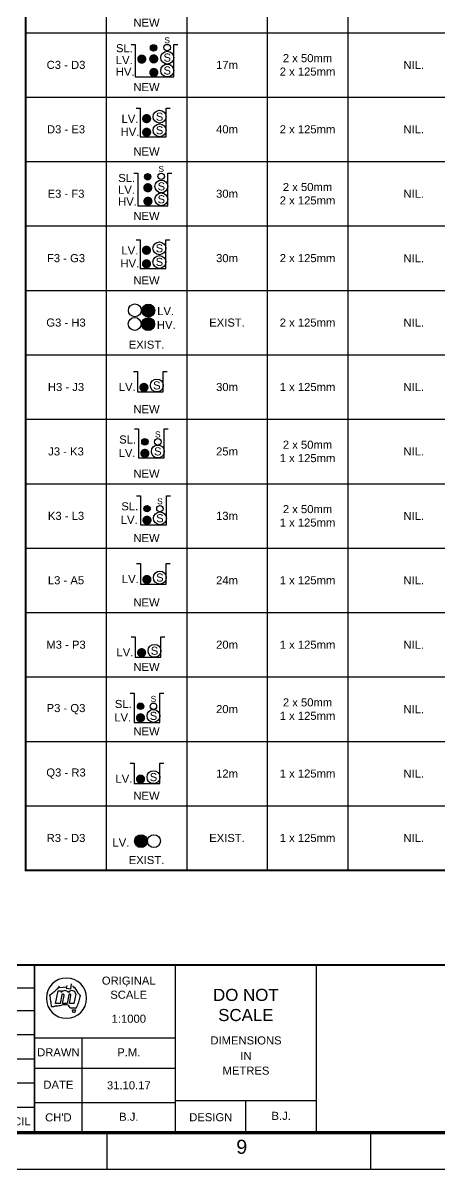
# Paper-space layout 'Retic DUCT SCHED (5)' of a CAD drawing. Header units: metres. Extents: x -9 to 795, y -5 to 571.
# Drawn here: x 503.1 to 606.5, y -5.5 to 279.2 of the extents above; entities that cross this region are included whole.
import ezdxf
from ezdxf.enums import TextEntityAlignment as Align

# ---------------------------------------------------------------- set-up
doc = ezdxf.new("R2010")
doc.units = ezdxf.units.M
doc.header["$LTSCALE"] = 0.7
doc.layers.get('0').update_dxf_attribs({"color": 6})
for name, color, linetype in [('_User Miscellaneous1', 3, 'Continuous'), ('_User Miscellaneous3', 11, 'Continuous'), ('Notes', 7, 'Continuous')]:
    doc.layers.add(name, color=color, linetype=linetype)
doc.layers.add('_User Miscellaneous5', color=7, linetype='Continuous', lineweight=35)
doc.styles.add('ARIAL', font='arial.ttf', dxfattribs={"height": 2})
doc.styles.add('iecISOCP', font='isocp.shx')
doc.styles.get("Standard").update_dxf_attribs({"font": 'arial.ttf'})

# ---------------------------------------------------------------- blocks, each defined once
blk = doc.blocks.new('A1_FRAME_TITLE')
at = {"layer": 'Notes', "color": 7}
for p, q in [((515.12, 5.97), (515.12, 47.62)), ((550.12, 5.97), (550.12, 47.62)), ((585.12, 5.97), (585.12, 47.62)), ((449, 41.97), (515.12, 41.97)), ((537.86, 42.48), (538.05, 42.44)), ((449, 36.33), (515.12, 36.33)), ((449, 30.33), (515.12, 30.33)), ((526.9, 5.97), (526.9, 29.54)), ((449, 24.33), (515.12, 24.33)), ((515.12, 21.97), (550.12, 21.97)), ((449, 18.33), (515.12, 18.33)), ((449, 12.33), (515.12, 12.33)), ((515.12, 13.47), (550.12, 13.47)), ((550.12, 13.97), (585.12, 13.97)), ((567.62, 5.97), (567.62, 13.97))]:
    blk.add_line(p, q, dxfattribs=at)
at = {"layer": 'Notes', "color": 7, "linetype": 'Continuous'}
for p, q in [((515.12, 47.62), (515.12, 5.97)), ((515.12, 41.97), (515.12, 5.97)), ((515.12, 29.54), (550.12, 29.54))]:
    blk.add_line(p, q, dxfattribs=at)
at = {"layer": 'Notes', "color": 4}
for p, q in [((524.11, 41.71), (524.3, 42.96)), ((520.31, 38.09), (520.93, 41.17)), ((520.93, 41.17), (521.67, 41.17)), ((521.32, 42.05), (523.09, 42.16)), ((521.87, 40.17), (521.45, 38.09)), ((521.67, 41.17), (521.72, 40.77)), ((522.02, 38.09), (522.42, 40.06)), ((523.09, 42.52), (522.97, 41.82)), ((522.97, 41.82), (524.11, 41.71)), ((523.58, 40.17), (523.17, 38.09)), ((523.74, 38.09), (524.13, 40.06)), ((525.33, 40.35), (524.88, 38.09)), ((524.94, 42.18), (525.77, 40.9)), ((521.45, 38.09), (520.31, 38.09)), ((523.17, 38.09), (522.02, 38.09)), ((524.88, 38.09), (523.74, 38.09)), ((525.38, 36.89), (523.97, 36.97)), ((523.97, 36.97), (525.38, 36.89)), ((525.38, 36.89), (523.97, 36.97)), ((524.61, 35.89), (524.53, 36.47)), ((524.53, 36.47), (525.26, 36.47)), ((525.05, 35.74), (524.61, 35.89)), ((525.26, 36.47), (525.05, 35.74))]:
    blk.add_line(p, q, dxfattribs=at)
at = {"layer": 'Notes', "linetype": 'Continuous'}
for p, q in [((533.07, 6.01), (533.07, -3.07)), ((598.58, 6.01), (598.58, -3.07))]:
    blk.add_line(p, q, dxfattribs=at)
at = {"layer": 'Notes', "color": 7, "linetype": 'Continuous'}
blk.add_lwpolyline([(-0.04, -3.07), (804.15, -3.07), (804.15, 573.26), (-0.04, 573.26)], close=True, dxfattribs=at)
at = {"layer": 'Notes', "color": 7, "linetype": 'Continuous', "const_width": 0.8}
blk.add_lwpolyline([(9, 5.97), (795.11, 5.97), (795.11, 564.21), (9, 564.21)], close=True, dxfattribs=at)
at = {"layer": 'Notes', "color": 7, "linetype": 'Continuous', "const_width": 0.5, "flags": 128}
blk.add_lwpolyline([(9, 47.62), (795.11, 47.62)], dxfattribs=at)
at = {"layer": 'Notes', "color": 4}
for centre, radius, start, end in [((523.02, 39.37), 5, 0, 180), ((513.17, 49.09), 10.59, 302.5841, 308.1576), ((498.04, 35.61), 21.32, 10.3053, 12.3306), ((513.17, 49.09), 10.59, 308.157, 313.7305), ((515.97, 46.16), 6.54, 313.7309, 319.3045), ((515.97, 46.16), 6.54, 319.3047, 324.8782), ((522.63, 40.21), 1.06, 31.7884, 148.2116), ((522.14, 40.11), 0.28, 348.6911, 168.6911), ((524.37, 40.3), 0.961, 2.5982, 150.8098), ((523.85, 40.11), 0.28, 348.6911, 168.6911), ((549.46, 57.06), 28.87, 210.1483, 211.8601), ((447.77, -10.21), 93.25, 33.1096, 33.2341), ((529.3, 42.96), 4.09, 213.1151, 222.4146), ((526.64, 40.53), 0.484, 222.42, 236.4422), ((526.82, 40.81), 0.815, 236.4359, 244.7422), ((524.71, 40.06), 1.76, 347.8434, 354.1409), ((524.86, 40.04), 1.61, 354.1436, 1.0342), ((523.02, 39.37), 5, 180, 0), ((498.04, 35.61), 21.32, 8.2795, 10.3048), ((499.34, 35.8), 20.01, 6.2539, 8.2792), ((499.34, 35.8), 20.01, 4.2291, 6.2543), ((519.48, 39.42), 2.15, 265.1734, 270.0504), ((519.48, 39.51), 2.24, 270.0438, 274.7322), ((519.4, 40.42), 3.15, 274.7358, 283.0812), ((521.23, 32.55), 4.93, 97.7419, 103.0814), ((517.51, 59.88), 22.65, 277.7418, 280.8825), ((522.66, 33.09), 4.63, 85.4613, 100.8824), ((522.96, 36.78), 0.924, 46.5875, 85.4612), ((522.11, 35.89), 2.16, 30.1885, 46.5879), ((524.94, 37.41), 0.675, 321.0838, 331.5982), ((518.77, 40.74), 7.69, 331.5942, 341.8897), ((513.45, 42.48), 13.29, 341.8901, 347.8434), ((524.88, 37.45), 0.75, 311.6083, 321.0792)]:
    blk.add_arc(centre, radius, start, end, dxfattribs=at)
at = {"insert": (538.51, 17.72), "char_height": 2, "attachment_point": 5, "style": 'ARIAL'}
blk.add_mtext_dynamic_manual_height_columns('31.10.17', width=23.2209, gutter_width=10, heights=[0], dxfattribs=at)
at = {"layer": 'Notes', "color": 7, "style": 'ARIAL'}
for s, p in [('ORIGINAL', (538.49, 42.73)), ('SCALE', (538.49, 39.23)), ('DIMENSIONS', (567.62, 27.88)), ('DRAWN', (521.01, 24.93)), ('IN', (567.62, 24.04)), ('METRES', (567.62, 20.38)), ('DATE', (521.01, 16.88)), ("CH'D", (521.01, 8.77)), ('DESIGN', (558.87, 8.81))]:
    blk.add_text(s, height=2, dxfattribs=at).set_placement(p, align=Align.CENTER)
blk.add_text('9', height=3.5, dxfattribs=at).set_placement((565.21, 0.72))
at = {"layer": 'Notes', "color": 7, "insert": (567.59, 37.67), "char_height": 3, "width": 29.1, "attachment_point": 5, "style": 'ARIAL'}
blk.add_mtext('DO NOT SCALE', dxfattribs=at)
at = {"layer": 'Notes', "color": 7}
blk.add_attdef('EPD_REF_NO', text='', height=5, dxfattribs=at).set_placement((760.12, 52.77), align=Align.CENTER)
at = {"layer": 'Notes', "color": 3, "style": 'iecISOCP', "flags": 8}
blk.add_attdef('VERSION_NO', text='', height=2.5, rotation=90, dxfattribs=at).set_placement((272.82, 44.54), align=Align.MIDDLE_CENTER)
at = {"layer": 'Notes', "color": 7, "style": 'ARIAL'}
for tag, p in [('CAP_NO', (483.94, 43.46)), ('IE_NUM', (483.8, 37.81)), ('REF_No_1', (306, 32.31)), ('REF_1', (327.55, 32.31)), ('HV_SWITCH', (484.22, 32.16)), ('GEN_WO', (412.46, 31.76)), ('REF_No_2', (306, 26.31)), ('REF_2', (327.55, 26.31)), ('OH_WO', (412.46, 25.81)), ('UBD_REF', (483.8, 25.83)), ('REF_No_3', (306, 20.31)), ('REF_3', (327.55, 20.31)), ('UG_WO', (412.46, 20.05)), ('GIS_MAP_No', (483.8, 20.04)), ('REF_No_4', (306, 14.31)), ('REF_4', (327.55, 14.31)), ('SUB_WO', (412.46, 13.81)), ('HV_OP_DIAG', (484.08, 14.2)), ('LGA', (483.7, 7.78))]:
    blk.add_attdef(tag, p, '', height=2, dxfattribs=at)
at = {"layer": 'Notes', "color": 7, "style": 'ARIAL', "width": 1.1}
for tag, p in [('T1', (655.13, 39.47)), ('T2', (655.13, 34.35)), ('T3', (655.13, 28.92)), ('T4', (655.13, 23.66)), ('T5', (655.13, 18.23)), ('T6', (655.13, 12.97))]:
    blk.add_attdef(tag, text='', height=3.5, dxfattribs=at).set_placement(p, align=Align.CENTER)
at = {"layer": 'Notes', "color": 7, "style": 'ARIAL'}
for tag, height, p in [('scale', 2, (538.51, 33.27)), ('DRAWN', 2, (538.51, 24.93)), ('REV', 5, (790.81, 17.1)), ('CHD', 2, (538.51, 8.93)), ('DESIGN', 2, (576.37, 9.15))]:
    blk.add_attdef(tag, text='', height=height, dxfattribs=at).set_placement(p, align=Align.CENTER)
blk.add_attdef('NUM', text='', height=7, dxfattribs=at).set_placement((763.12, 20.12), align=Align.MIDDLE_CENTER)
for tag, p in [('NS', (762.87, 8.12)), ('SHTS', (774.68, 8.12))]:
    blk.add_attdef(tag, text='', height=2, dxfattribs=at).set_placement(p, align=Align.MIDDLE)
at = {"layer": 'Notes', "style": 'iecISOCP'}
blk.add_attdef('ExportID', (9.02, 2.35), '', height=2.5, dxfattribs=at)
at = {"layer": 'Notes', "style": 'iecISOCP', "flags": 1}
for tag, p in [('ProjectType', (14.12, -26.84)), ('ProjectNumber', (23.5, -26.86)), ('DrawingNumber', (35.46, -26.85)), ('ProjectDescription', (47.51, -26.87)), ('ExportDate', (60.23, -26.83)), ('ExportUserName', (69.1, -26.84)), ('DesignerCompanyName', (81.43, -26.84)), ('ExportAreaOfInterest', (97.04, -26.86)), ('GIS_SUCCESS', (111.94, -26.82)), ('CAD_SUCCESS', (121.73, -26.83)), ('DEPOTCODE', (132.05, -26.92)), ('ExportCategories', (140.02, -26.84)), ('Comments', (154.33, -26.93)), ('EPD_-_VERSION_1.5', (161.74, -26.93))]:
    blk.add_attdef(tag, p, '', height=1, dxfattribs=at)
blk = doc.blocks.new('*T214')
at = {"layer": '_User Miscellaneous5', "color": 0, "linetype": 'ByBlock', "lineweight": -2, "transparency": 16777216}
for p, q in [((0, 0), (202.4, 0)), ((0, 0), (0, -488.65)), ((202.4, 0), (202.4, -488.65)), ((0, -16.21), (202.4, -16.21)), ((20, -16.21), (20, -488.65)), ((40, -16.21), (40, -488.65)), ((60, -16.21), (60, -488.65)), ((80, -16.21), (80, -488.65)), ((112.77, -16.21), (112.77, -488.65)), ((145.35, -16.21), (145.35, -488.65)), ((170.35, -16.21), (170.35, -488.65)), ((0, -24.65), (202.4, -24.65)), ((0, -40.65), (202.4, -40.65)), ((0, -56.65), (202.4, -56.65)), ((0, -72.65), (202.4, -72.65)), ((0, -88.65), (202.4, -88.65)), ((0, -104.65), (202.4, -104.65)), ((0, -120.65), (202.4, -120.65)), ((0, -136.65), (202.4, -136.65)), ((0, -152.65), (202.4, -152.65)), ((0, -168.65), (202.4, -168.65)), ((0, -184.65), (202.4, -184.65)), ((0, -200.65), (202.4, -200.65)), ((0, -216.65), (202.4, -216.65)), ((0, -232.65), (202.4, -232.65)), ((0, -248.65), (202.4, -248.65)), ((0, -264.65), (202.4, -264.65)), ((0, -280.65), (202.4, -280.65)), ((0, -296.65), (202.4, -296.65)), ((0, -312.65), (202.4, -312.65)), ((0, -328.65), (202.4, -328.65)), ((0, -344.65), (202.4, -344.65)), ((0, -360.65), (202.4, -360.65)), ((0, -376.65), (202.4, -376.65)), ((0, -392.65), (202.4, -392.65)), ((0, -408.65), (202.4, -408.65)), ((0, -424.65), (202.4, -424.65)), ((0, -440.65), (202.4, -440.65)), ((0, -456.65), (202.4, -456.65)), ((0, -472.65), (202.4, -472.65)), ((0, -488.65), (202.4, -488.65))]:
    blk.add_line(p, q, dxfattribs=at)
at = {"layer": '_User Miscellaneous5', "color": 7, "transparency": 16777216}
for s, insert, char_height, width, attachment_point in [('PVC DUCT SCHEDULE\\PNOTE - ALL TRENCH SECTIONS ARE TO BE READ & VIEWED FROM NODE TO NODE AS\\PNOMINATED.', (101.2, -8.11), 3, 199.4036, 5), ('E.E REIMBURSEMENT RATE PER METRE', (129.06, -20.43), 2, 29.5818, 5), ('LOCATION', (10, -20.43), 2, 17, 5), ('DUCT\\PCONFIG.', (30, -20.43), 2, 17, 5), ('ROUTE\\PLENGTH', (50, -20.43), 2, 17, 5), ('CUSTOMER\\PFUNDED', (70, -20.43), 2, 17, 5), ('E.E  FUNDED ', (96.38, -20.43), 2, 29.7654, 5), ('ENDEAVOUR\\PREIMBURSED', (157.85, -20.43), 2, 22, 5), ('E.E EXISTING DUCT\\PUSAGE CHARGE', (186.38, -20.43), 2, 29.0564, 5), ('L2 - M2', (10, -32.65), 2, 14, 5), ('52m', (50, -32.65), 2, 14, 5), ('2 x 125mm', (70, -32.65), 2, 14, 5), ('NIL.', (96.38, -32.65), 2, 26.7654, 5), ('NIL.', (129.06, -32.65), 2, 26.5818, 5), ('NIL', (157.85, -32.65), 2, 19, 5), ('NIL', (186.38, -32.65), 2, 26.0564, 5), ('NEW', (30, -39.15), 2, 14, 8), ('M2 - N2', (10, -48.65), 2, 14, 5), ('10m', (50, -48.65), 2, 14, 5), ('2 x 50mm\\P2 x 125mm', (70, -48.65), 2, 14, 5), ('NIL.', (96.38, -48.65), 2, 26.7654, 5), ('NIL.', (129.06, -48.65), 2, 26.5818, 5), ('NIL', (157.85, -48.65), 2, 19, 5), ('NIL', (186.38, -48.65), 2, 26.0564, 5), ('NEW', (30, -55.15), 2, 14, 8), ('N2 - P2', (10, -64.65), 2, 14, 5), ('20m', (50, -64.65), 2, 14, 5), ('2 x 125mm', (70, -64.65), 2, 14, 5), ('NIL.', (96.38, -64.65), 2, 26.7654, 5), ('NIL.', (129.06, -64.65), 2, 26.5818, 5), ('NIL', (157.85, -64.65), 2, 19, 5), ('NIL', (186.38, -64.65), 2, 26.0564, 5), ('NEW', (30, -71.15), 2, 14, 8), ('P2 - Q2', (10, -80.65), 2, 14, 5), ('22m', (50, -80.65), 2, 14, 5), ('2 x 50mm\\P2 x 125mm', (70, -80.65), 2, 14, 5), ('NIL.', (96.38, -80.65), 2, 26.7654, 5), ('NIL.', (129.06, -80.65), 2, 26.5818, 5), ('NIL', (157.85, -80.65), 2, 19, 5), ('NIL', (186.38, -80.65), 2, 26.0564, 5), ('NEW', (30, -87.15), 2, 14, 8), ('Q2 - R2', (10, -96.65), 2, 14, 5), ('43m', (50, -96.65), 2, 14, 5), ('2 x 125mm', (70, -96.65), 2, 14, 5), ('NIL.', (96.38, -96.65), 2, 26.7654, 5), ('NIL.', (129.06, -96.65), 2, 26.5818, 5), ('NIL', (157.85, -96.65), 2, 19, 5), ('NIL', (186.38, -96.65), 2, 26.0564, 5), ('NEW', (30, -103.15), 2, 14, 8), ('2 x 50mm\\P2 x 125mm', (70, -112.65), 2, 14, 5), ('R2 - S2', (10, -112.65), 2, 14, 5), ('20m', (50, -112.65), 2, 14, 5), ('NIL.', (96.38, -112.65), 2, 26.7654, 5), ('NIL.', (129.06, -112.65), 2, 26.5818, 5), ('NIL', (157.85, -112.65), 2, 19, 5), ('NIL', (186.38, -112.65), 2, 26.0564, 5), ('NEW', (30, -119.15), 2, 14, 8), ('S2 - T2', (10, -128.65), 2, 14, 5), ('50m', (50, -128.65), 2, 14, 5), ('2 x 125mm', (70, -128.65), 2, 14, 5), ('NIL.', (96.38, -128.65), 2, 26.7654, 5), ('NIL.', (129.06, -128.65), 2, 26.5818, 5), ('NIL', (157.85, -128.65), 2, 19, 5), ('NIL', (186.38, -128.65), 2, 26.0564, 5), ('NEW', (30, -135.15), 2, 14, 8), ('2 x 50mm\\P2 x 125mm', (70, -144.65), 2, 14, 5), ('T2 - U2', (10, -144.65), 2, 14, 5), ('42m', (50, -144.65), 2, 14, 5), ('NIL.', (96.38, -144.65), 2, 26.7654, 5), ('NIL.', (129.06, -144.65), 2, 26.5818, 5), ('NIL', (157.85, -144.65), 2, 19, 5), ('NIL', (186.38, -144.65), 2, 26.0564, 5), ('NEW', (30, -151.15), 2, 14, 8), ('U2 - V2', (10, -160.65), 2, 14, 5), ('15m', (50, -160.65), 2, 14, 5), ('2 x 125mm', (70, -160.65), 2, 14, 5), ('NIL.', (96.38, -160.65), 2, 26.7654, 5), ('NIL.', (129.06, -160.65), 2, 26.5818, 5), ('NIL', (157.85, -160.65), 2, 19, 5), ('NIL', (186.38, -160.65), 2, 26.0564, 5), ('NEW', (30, -167.15), 2, 14, 8), ('V2 - W2', (10, -176.65), 2, 14, 5), ('45m', (50, -176.65), 2, 14, 5), ('2 x 125mm', (70, -176.65), 2, 14, 5), ('NIL.', (96.38, -176.65), 2, 26.7654, 5), ('NIL.', (129.06, -176.65), 2, 26.5818, 5), ('NIL', (157.85, -176.65), 2, 19, 5), ('NIL', (186.38, -176.65), 2, 26.0564, 5), ('NEW', (30, -183.15), 2, 14, 8), ('2 x 50mm\\P2 x 125mm', (70, -192.65), 2, 14, 5), ('W2 - X2', (10, -192.65), 2, 14, 5), ('20m', (50, -192.65), 2, 14, 5), ('NIL.', (96.38, -192.65), 2, 26.7654, 5), ('NIL.', (129.06, -192.65), 2, 26.5818, 5), ('NIL', (157.85, -192.65), 2, 19, 5), ('NIL', (186.38, -192.65), 2, 26.0564, 5), ('NEW', (30, -199.15), 2, 14, 8), ('X2 - Y2', (10, -208.65), 2, 14, 5), ('20m', (50, -208.65), 2, 14, 5), ('2 x 125mm', (70, -208.65), 2, 14, 5), ('NIL.', (96.38, -208.65), 2, 26.7654, 5), ('NIL.', (129.06, -208.65), 2, 26.5818, 5), ('NIL', (157.85, -208.65), 2, 19, 5), ('NIL', (186.38, -208.65), 2, 26.0564, 5), ('NEW', (30, -215.15), 2, 14, 8), ('2 x 50mm\\P2 x 125mm', (70, -224.65), 2, 14, 5), ('Y2 - Z2', (10, -224.65), 2, 14, 5), ('18m', (50, -224.65), 2, 14, 5), ('NIL.', (96.38, -224.65), 2, 26.7654, 5), ('NIL.', (129.06, -224.65), 2, 26.5818, 5), ('NIL', (157.85, -224.65), 2, 19, 5), ('NIL', (186.38, -224.65), 2, 26.0564, 5), ('NEW', (30, -231.15), 2, 14, 8), ('Z2 - A3', (10, -240.65), 2, 14, 5), ('45m', (50, -240.65), 2, 14, 5), ('2 x 125mm', (70, -240.65), 2, 14, 5), ('NIL.', (96.38, -240.65), 2, 26.7654, 5), ('NIL.', (129.06, -240.65), 2, 26.5818, 5), ('NIL', (157.85, -240.65), 2, 19, 5), ('NIL', (186.38, -240.65), 2, 26.0564, 5), ('NEW', (30, -247.15), 2, 14, 8), ('NIL.\\PDEV. INSTALLED\\PUNDER CIVIL WORKS', (186.38, -256.65), 2, 26.0564, 5), ('A3 - B3', (10, -256.65), 2, 14, 5), ('EXIST.', (50, -256.65), 2, 14, 5), ('2 x 125mm', (70, -256.65), 2, 14, 5), ('NIL.', (96.38, -256.65), 2, 26.7654, 5), ('NIL.', (129.06, -256.65), 2, 26.5818, 5), ('NIL', (157.85, -256.65), 2, 19, 5), ('EXIST.', (30, -263.15), 2, 14, 8), ('B3 - C3', (10, -272.65), 2, 14, 5), ('30m', (50, -272.65), 2, 14, 5), ('2 x 125mm', (70, -272.65), 2, 14, 5), ('NIL.', (96.38, -272.65), 2, 26.7654, 5), ('NIL.', (129.06, -272.65), 2, 26.5818, 5), ('NIL', (157.85, -272.65), 2, 19, 5), ('NIL', (186.38, -272.65), 2, 26.0564, 5), ('NEW', (30, -279.15), 2, 14, 8), ('2 x 50mm\\P2 x 125mm', (70, -288.65), 2, 14, 5), ('C3 - D3', (10, -288.65), 2, 14, 5), ('17m', (50, -288.65), 2, 14, 5), ('NIL.', (96.38, -288.65), 2, 26.7654, 5), ('NIL.', (129.06, -288.65), 2, 26.5818, 5), ('NIL', (157.85, -288.65), 2, 19, 5), ('NIL', (186.38, -288.65), 2, 26.0564, 5), ('NEW', (30, -295.15), 2, 14, 8), ('D3 - E3', (10, -304.65), 2, 14, 5), ('40m', (50, -304.65), 2, 14, 5), ('2 x 125mm', (70, -304.65), 2, 14, 5), ('NIL.', (96.38, -304.65), 2, 26.7654, 5), ('NIL.', (129.06, -304.65), 2, 26.5818, 5), ('NIL', (157.85, -304.65), 2, 19, 5), ('NIL', (186.38, -304.65), 2, 26.0564, 5), ('NEW', (30, -311.15), 2, 14, 8), ('2 x 50mm\\P2 x 125mm', (70, -320.65), 2, 14, 5), ('E3 - F3', (10, -320.65), 2, 14, 5), ('30m', (50, -320.65), 2, 14, 5), ('NIL.', (96.38, -320.65), 2, 26.7654, 5), ('NIL.', (129.06, -320.65), 2, 26.5818, 5), ('NIL', (157.85, -320.65), 2, 19, 5), ('NIL', (186.38, -320.65), 2, 26.0564, 5), ('NEW', (30, -327.15), 2, 14, 8), ('F3 - G3', (10, -336.65), 2, 14, 5), ('30m', (50, -336.65), 2, 14, 5), ('2 x 125mm', (70, -336.65), 2, 14, 5), ('NIL.', (96.38, -336.65), 2, 26.7654, 5), ('NIL.', (129.06, -336.65), 2, 26.5818, 5), ('NIL', (157.85, -336.65), 2, 19, 5), ('NIL', (186.38, -336.65), 2, 26.0564, 5), ('NEW', (30, -343.15), 2, 14, 8), ('NIL.\\PDEV. INSTALLED\\PUNDER CIVIL WORKS', (186.38, -352.65), 2, 26.0564, 5), ('G3 - H3', (10, -352.65), 2, 14, 5), ('EXIST.', (50, -352.65), 2, 14, 5), ('2 x 125mm', (70, -352.65), 2, 14, 5), ('NIL.', (96.38, -352.65), 2, 26.7654, 5), ('NIL.', (129.06, -352.65), 2, 26.5818, 5), ('NIL', (157.85, -352.65), 2, 19, 5), ('EXIST.', (30, -359.15), 2, 14, 8), ('H3 - J3', (10, -368.65), 2, 14, 5), ('30m', (50, -368.65), 2, 14, 5), ('1 x 125mm', (70, -368.65), 2, 14, 5), ('NIL.', (96.38, -368.65), 2, 26.7654, 5), ('NIL.', (129.06, -368.65), 2, 26.5818, 5), ('NIL', (157.85, -368.65), 2, 19, 5), ('NIL', (186.38, -368.65), 2, 26.0564, 5), ('NEW', (30, -375.15), 2, 14, 8), ('J3 - K3', (10, -384.65), 2, 14, 5), ('25m', (50, -384.65), 2, 14, 5), ('2 x 50mm\\P1 x 125mm', (70, -384.65), 2, 14, 5), ('NIL.', (96.38, -384.65), 2, 26.7654, 5), ('NIL.', (129.06, -384.65), 2, 26.5818, 5), ('NIL', (157.85, -384.65), 2, 19, 5), ('NIL', (186.38, -384.65), 2, 26.0564, 5), ('NEW', (30, -391.15), 2, 14, 8), ('2 x 50mm\\P1 x 125mm', (70, -400.65), 2, 14, 5), ('K3 - L3', (10, -400.65), 2, 14, 5), ('13m', (50, -400.65), 2, 14, 5), ('NIL.', (96.38, -400.65), 2, 26.7654, 5), ('NIL.', (129.06, -400.65), 2, 26.5818, 5), ('NIL', (157.85, -400.65), 2, 19, 5), ('NIL', (186.38, -400.65), 2, 26.0564, 5), ('NEW', (30, -407.15), 2, 14, 8), ('L3 - A5', (10, -416.65), 2, 14, 5), ('24m', (50, -416.65), 2, 14, 5), ('1 x 125mm', (70, -416.65), 2, 14, 5), ('NIL.', (96.38, -416.65), 2, 26.7654, 5), ('NIL.', (129.06, -416.65), 2, 26.5818, 5), ('NIL', (157.85, -416.65), 2, 19, 5), ('NIL', (186.38, -416.65), 2, 26.0564, 5), ('NEW', (30, -423.15), 2, 14, 8), ('M3 - P3', (10, -432.65), 2, 14, 5), ('20m', (50, -432.65), 2, 14, 5), ('1 x 125mm', (70, -432.65), 2, 14, 5), ('NIL.', (96.38, -432.65), 2, 26.7654, 5), ('NIL.', (129.06, -432.65), 2, 26.5818, 5), ('NIL', (157.85, -432.65), 2, 19, 5), ('NIL', (186.38, -432.65), 2, 26.0564, 5), ('NEW', (30, -439.15), 2, 14, 8), ('2 x 50mm\\P1 x 125mm', (70, -448.65), 2, 14, 5), ('P3 - Q3', (10, -448.65), 2, 14, 5), ('20m', (50, -448.65), 2, 14, 5), ('NIL.', (96.38, -448.65), 2, 26.7654, 5), ('NIL.', (129.06, -448.65), 2, 26.5818, 5), ('NIL', (157.85, -448.65), 2, 19, 5), ('NIL', (186.38, -448.65), 2, 26.0564, 5), ('NEW', (30, -455.15), 2, 14, 8), ('Q3 - R3', (10, -464.65), 2, 14, 5), ('12m', (50, -464.65), 2, 14, 5), ('1 x 125mm', (70, -464.65), 2, 14, 5), ('NIL.', (96.38, -464.65), 2, 26.7654, 5), ('NIL.', (129.06, -464.65), 2, 26.5818, 5), ('NIL', (157.85, -464.65), 2, 19, 5), ('NIL', (186.38, -464.65), 2, 26.0564, 5), ('NEW', (30, -471.15), 2, 14, 8), ('NIL.\\PDEV. INSTALLED\\PUNDER CIVIL WORKS', (186.38, -480.65), 2, 26.0564, 5), ('R3 - D3', (10, -480.65), 2, 14, 5), ('EXIST.', (50, -480.65), 2, 14, 5), ('1 x 125mm', (70, -480.65), 2, 14, 5), ('NIL.', (96.38, -480.65), 2, 26.7654, 5), ('NIL.', (129.06, -480.65), 2, 26.5818, 5), ('NIL', (157.85, -480.65), 2, 19, 5), ('EXIST.', (30, -487.15), 2, 14, 8)]:
    blk.add_mtext(s, dxfattribs=dict(at, insert=insert, char_height=char_height, width=width, attachment_point=attachment_point))
blk = doc.blocks.new('*U207')
at = {"ltscale": 0.75, "const_width": 0.569, "flags": 128}
blk.add_lwpolyline([(-0.29, 0.56, 1), (0.28, 0.56, 1)], format="xyb", close=True, dxfattribs=at)
blk = doc.blocks.new('*U171')
blk.add_circle((0, 0.8), 0.8)
at = {"insert": (0, 0.8), "char_height": 1, "attachment_point": 5, "style": 'ARIAL'}
blk.add_mtext_dynamic_manual_height_columns('S', width=1.0176, gutter_width=10, heights=[0], dxfattribs=at)
blk = doc.blocks.new('DUCT_50_NEW')
blk.add_circle((0, 0.4), 0.4)
at = {"flags": 1}
blk.add_attdef('Z', (0, 0), '', height=0.2, dxfattribs=at)
at = {"flags": 9}
for tag, p in [('DUCT_CODE', (0, 0)), ('XSECT_TYPE', (0, -0.2)), ('STATE', (0, -0.6)), ('OWNED_BY', (0, -1.01)), ('OPERATED_BY', (0, -1.21)), ('FB_REFERENCE', (0, -0.4)), ('NOTES', (0, -0.8)), ('MAINTAINED_BY', (0, -1.42))]:
    blk.add_attdef(tag, text='', height=0.2, dxfattribs=at).set_placement(p, align=Align.MIDDLE_LEFT)
blk = doc.blocks.new('CABLE_SMALL_NEW')
h = blk.add_hatch(color=256)
edge = h.paths.add_edge_path()
edge.add_arc((0, 0.4), 0.4, 0, 360)
blk.add_circle((0, 0.4), 0.4)
for tag, flags, p in [('COND_CODE', 9, (1.5, 0)), ('STATE', 9, (1.5, -0.4)), ('XSECT_SIZE', 9, (1.5, -0.6)), ('OWNED_BY', 9, (1.5, -1)), ('OPERATED_BY', 9, (1.5, -1.2)), ('FB_REFERENCE', 9, (1.5, -0.2)), ('NOTES', 9, (1.5, -0.8)), ('MAINTAINED_BY', 9, (1.5, -1.4)), ('Z', 1, (1.5, -1.6))]:
    blk.add_attdef(tag, text='', height=0.2, dxfattribs=dict(flags=flags)).set_placement(p, align=Align.MIDDLE_LEFT)
blk = doc.blocks.new('*U209')
for name in ['DUCT_50_NEW', 'CABLE_SMALL_NEW']:
    blk.add_blockref(name, (0, 0))
blk = doc.blocks.new('*U169')
blk.add_blockref('DUCT_50_NEW', (0, 0))
at = {"insert": (0, 1.31), "char_height": 0.75, "attachment_point": 5, "style": 'ARIAL'}
blk.add_mtext_dynamic_manual_height_columns('S', width=0.3953, gutter_width=10, heights=[0], dxfattribs=at)
blk = doc.blocks.new('CABLE_LARGE_NEW')
h = blk.add_hatch(color=256)
edge = h.paths.add_edge_path()
edge.add_arc((0, 0.8), 0.8, 0, 360)
blk.add_circle((0, 0.8), 0.8)
for tag, flags, p in [('COND_CODE', 9, (1.5, 0)), ('STATE', 9, (1.5, -0.4)), ('XSECT_SIZE', 9, (1.5, -0.6)), ('OWNED_BY', 9, (1.5, -1)), ('OPERATED_BY', 9, (1.5, -1.2)), ('FB_REFERENCE', 9, (1.5, -0.2)), ('NOTES', 9, (1.5, -0.8)), ('MAINTAINED_BY', 9, (1.5, -1.4)), ('Z', 1, (1.5, -1.6))]:
    blk.add_attdef(tag, text='', height=0.2, dxfattribs=dict(flags=flags)).set_placement(p, align=Align.MIDDLE_LEFT)
blk = doc.blocks.new('*U208')
blk.add_circle((0, 0.8), 0.8)
blk.add_blockref('CABLE_LARGE_NEW', (0, 0))
blk = doc.blocks.new('*U168')
blk.add_circle((0, 0.8), 0.8)
blk = doc.blocks.new('A$C57E325DE')
at = {"layer": '_User Miscellaneous3', "flags": 128}
blk.add_lwpolyline([(-1, 7.22), (0, 7.22), (0, 0), (6.4, 0), (6.4, 7.22), (7.4, 7.22)], dxfattribs=at)
at = {"layer": '_User Miscellaneous3', "xscale": 2, "yscale": 2, "zscale": 2}
for name, p in [('*U169', (4.8, 3.2)), ('*U209', (1.6, 3.2)), ('*U171', (4.8, 0)), ('*U207', (1.6, 0))]:
    blk.add_blockref(name, p, dxfattribs=at)
at = {"layer": '_User Miscellaneous1', "char_height": 2, "attachment_point": 5, "style": 'ARIAL'}
for s, insert in [('SL.', (-2.69, 4.56)), ('LV.', (-2.83, 1.22))]:
    blk.add_mtext_dynamic_manual_height_columns(s, width=4.7642, gutter_width=10, heights=[0], dxfattribs=dict(at, insert=insert))

psp = doc.layouts.new('Retic DUCT SCHED (5)')

# ---------------------------------------------------------------- linework, layer by layer
at = {"layer": '_User Miscellaneous3', "flags": 128}
for points in [[(529.98, 273.86), (530.98, 273.86), (530.98, 265.77), (540.58, 265.77), (540.58, 273.86), (541.58, 273.86)], [(531.27, 257.99), (532.27, 257.99), (532.27, 250.92), (538.67, 250.92), (538.67, 257.99), (539.67, 257.99)], [(530.68, 241.88), (531.68, 241.88), (531.68, 233.79), (539.11, 233.78), (539.11, 241.88), (540.11, 241.88)], [(531.23, 225.3), (532.23, 225.3), (532.23, 218.23), (538.63, 218.23), (538.63, 225.3), (539.63, 225.3)], [(530.6, 192.61), (531.6, 192.61), (531.6, 187.55), (538, 187.55), (538, 192.61), (539, 192.61)], [(531.34, 144.9), (532.34, 144.9), (532.34, 139.84), (538.74, 139.84), (538.74, 144.9), (539.74, 144.9)], [(530.02, 126.72), (531.02, 126.72), (531.02, 121.66), (537.42, 121.66), (537.42, 126.72), (538.42, 126.72)], [(529.76, 95.33), (530.76, 95.33), (530.76, 90.27), (537.16, 90.27), (537.16, 95.33), (538.16, 95.33)]]:
    psp.add_lwpolyline(points, dxfattribs=at)
at = {"layer": '_User Miscellaneous5', "const_width": 0.5}
psp.add_lwpolyline([(503.83, 557.41), (706.23, 557.41), (706.23, 68.76), (503.83, 68.76)], close=True, dxfattribs=at)

# ---------------------------------------------------------------- block references
for name, p in [('*T214', (503.83, 557.41)), ('A$C57E325DE', (531.83, 171.16)), ('A$C57E325DE', (532.36, 154.56)), ('A$C57E325DE', (530.75, 105.48))]:
    psp.add_blockref(name, p)
at = {"layer": '_User Miscellaneous3', "xscale": 2, "yscale": 2, "zscale": 2}
for name, p in [('*U209', (535.59, 272.19)), ('*U169', (538.95, 272.27)), ('*U207', (532.66, 269.08)), ('*U207', (535.63, 269.13)), ('*U171', (538.98, 268.97)), ('*U207', (535.66, 265.77)), ('*U171', (538.98, 265.77)), ('*U207', (533.87, 254.3)), ('*U171', (537.07, 254.3)), ('*U171', (537.07, 250.92)), ('*U207', (533.87, 250.92)), ('*U169', (537.48, 240.29)), ('*U207', (534.16, 237.14)), ('*U209', (534.12, 240.2)), ('*U171', (537.51, 236.98)), ('*U171', (537.51, 233.78)), ('*U207', (534.19, 233.78)), ('*U207', (533.83, 221.61)), ('*U171', (537.03, 221.61)), ('*U207', (533.83, 218.23)), ('*U171', (537.03, 218.23)), ('*U168', (530.94, 206.2)), ('*U208', (534.29, 206.15)), ('*U168', (530.89, 202.84)), ('*U208', (534.24, 202.79)), ('*U171', (536.4, 187.55)), ('*U207', (533.2, 187.55)), ('*U171', (537.14, 139.84)), ('*U207', (533.94, 139.84)), ('*U207', (532.62, 121.66)), ('*U171', (535.82, 121.66)), ('*U207', (532.36, 90.27)), ('*U171', (535.56, 90.27)), ('*U208', (532.47, 74.38)), ('*U168', (535.67, 74.38))]:
    psp.add_blockref(name, p, dxfattribs=at)
at = {"layer": 'Notes'}
ref = psp.add_blockref('A1_FRAME_TITLE', (-9.08, -2.39), dxfattribs=at)
ref.add_attrib('DESIGN', 'B.J.', dxfattribs={"color": 7, "height": 2, "style": 'ARIAL'}).set_placement((567.29, 6.76), align=Align.CENTER)
ref.add_attrib('DRAWN', 'P.M.', dxfattribs={"color": 7, "height": 2, "style": 'ARIAL'}).set_placement((529.43, 22.54), align=Align.CENTER)
ref.add_attrib('CHD', 'B.J.', dxfattribs={"color": 7, "height": 2, "style": 'ARIAL'}).set_placement((529.43, 6.54), align=Align.CENTER)
ref.add_attrib('scale', '1:1000', dxfattribs={"color": 7, "height": 2, "style": 'ARIAL'}).set_placement((529.43, 30.88), align=Align.CENTER)
ref.add_attrib('LGA', 'HILLS SHIRE COUNCIL', (474.62, 5.39), dxfattribs={"color": 7, "height": 2, "style": 'ARIAL'})

# ---------------------------------------------------------------- texts
at = {"layer": '_User Miscellaneous1', "style": 'ARIAL'}
for s, p in [('SL.', (526.24, 271.91)), ('LV.', (526.2, 268.96)), ('HV.', (526.2, 266.06)), ('SL.', (526.81, 239.69)), ('LV.', (526.77, 236.75)), ('HV.', (526.77, 233.84)), ('LV.', (536.49, 206.63)), ('HV.', (536.41, 203.2))]:
    psp.add_text(s, height=2, dxfattribs=at).set_placement(p)
at = {"layer": '_User Miscellaneous1', "char_height": 2, "attachment_point": 5, "style": 'ARIAL'}
for s, insert in [('LV.', (529.72, 255.37)), ('HV.', (529.72, 252.14)), ('LV.', (529.69, 222.68)), ('HV.', (529.69, 219.45)), ('LV.', (529.05, 188.77)), ('LV.', (529.8, 141.07)), ('LV.', (528.47, 122.89)), ('LV.', (528.21, 91.49)), ('LV.', (527.46, 75.65))]:
    psp.add_mtext_dynamic_manual_height_columns(s, width=4.7642, gutter_width=10, heights=[0], dxfattribs=dict(at, insert=insert))

doc.saveas('drawing.dxf')
